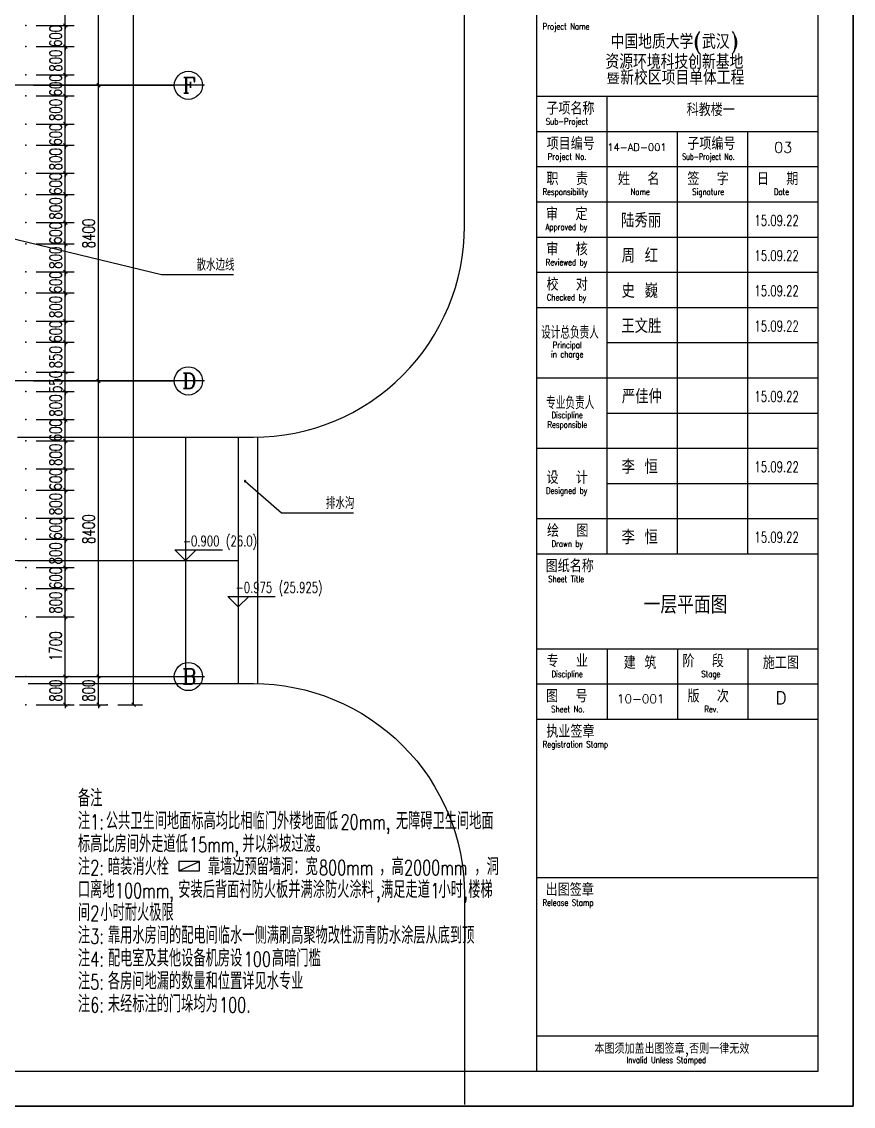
# Model space of a CAD drawing. Header units: inches. Extents: x -867 to 118033, y 723948 to 808048.
# Drawn here: x 94399 to 118033, y 723948 to 754767 of the extents above; entities that cross this region are included whole.
import ezdxf

# ---------------------------------------------------------------- set-up
doc = ezdxf.new("R2010")
doc.units = ezdxf.units.IN
doc.header["$MEASUREMENT"] = 0
for name, color, linetype in [('0-轴线尺寸', 10, 'Continuous'), ('AXIS', 10, 'Continuous'), ('DIM_ELEV', 10, 'Continuous'), ('DIM_LEAD', 10, 'Continuous'), ('DOTE', 10, 'Continuous'), ('PUB_TEXT', 10, 'Continuous'), ('RD-中线', 10, 'Continuous'), ('RD-侧石线', 10, 'Continuous'), ('图框', 10, 'Continuous'), ('排水', 10, 'Continuous')]:
    doc.layers.add(name, color=color, linetype=linetype)
doc.styles.add('_TCH_AXIS', font='COMPLEX', dxfattribs={"bigfont": 'GBCBIG'})
doc.styles.add('_TCH_DIM', font='SIMPLEX', dxfattribs={"bigfont": 'GBCBIG'})
doc.styles.add('DIM_FONT', font='SIMPLEX', dxfattribs={"width": 0.7, "bigfont": 'GBCBIG'})
doc.styles.add('TKZ1_tjhts.shx', font='tjromant.shx', dxfattribs={"bigfont": 'tjhts.shx'})
doc.styles.add('TKZ2_tjkts.shx', font='tjromant.shx', dxfattribs={"bigfont": 'tjkts.shx'})
doc.styles.add('宋体', font='txt')

msp = doc.modelspace()

# ---------------------------------------------------------------- linework, layer by layer
at = {"color": 7}
for p, q in [((118033, 723948), (118033, 808048)), ((109033, 807048), (109033, 724948)), ((109033, 752648), (117033, 752648)), ((111033, 739648), (111033, 752648)), ((109033, 751648), (117033, 751648)), ((113033, 739648), (113033, 751648)), ((115033, 739648), (115033, 751648)), ((109033, 750648), (117033, 750648)), ((109033, 749648), (117033, 749648)), ((109033, 748648), (117033, 748648)), ((109033, 747648), (117033, 747648)), ((109033, 746648), (117033, 746648)), ((111033, 745648), (117033, 745648)), ((109033, 744648), (117033, 744648)), ((111033, 743648), (117033, 743648)), ((109033, 742648), (117033, 742648)), ((111033, 741648), (117033, 741648)), ((109033, 740648), (117033, 740648)), ((109033, 739648), (117033, 739648)), ((109033, 736948), (117033, 736948)), ((111033, 736948), (111033, 734948)), ((113033, 736948), (113033, 734948)), ((115033, 736948), (115033, 734948)), ((109033, 735948), (117033, 735948)), ((109033, 734948), (117033, 734948)), ((109033, 730448), (117033, 730448)), ((109033, 725948), (117033, 725948)), ((-867, 723948), (118033, 723948))]:
    msp.add_line(p, q, dxfattribs=at)
msp.add_lwpolyline([(117033, 724948), (117033, 807048), (1633, 807048), (1633, 724948)], close=True, dxfattribs=at)
at = {"layer": '0-轴线尺寸', "color": 3, "lineweight": -2}
for p, q in [((97581, 735359), (97581, 801409)), ((96580, 752959), (96580, 758359)), ((95638, 754659), (95638, 755459)), ((95638, 754659), (95638, 754759)), ((94815, 754659), (95888, 754659)), ((94815, 754659), (95888, 754659)), ((95638, 754659), (95638, 754559)), ((95638, 754059), (95638, 754659)), ((95638, 754059), (95638, 754159)), ((94815, 754059), (95888, 754059)), ((94815, 754059), (95888, 754059)), ((95638, 754059), (95638, 753959)), ((95638, 753259), (95638, 754059)), ((94815, 753259), (95888, 753259)), ((94815, 753259), (95888, 753259)), ((95638, 753259), (95638, 753359)), ((95638, 752659), (95638, 753259)), ((95638, 753259), (95638, 753159)), ((96042, 752959), (96830, 752959)), ((96042, 752959), (96830, 752959)), ((96580, 744559), (96580, 752959)), ((94815, 752659), (95888, 752659)), ((94815, 752659), (95888, 752659)), ((95638, 752659), (95638, 752759)), ((95638, 751859), (95638, 752659)), ((95638, 752659), (95638, 752559)), ((94815, 751859), (95888, 751859)), ((94815, 751859), (95888, 751859)), ((95638, 751859), (95638, 751959)), ((95638, 751859), (95638, 751759)), ((95638, 751259), (95638, 751859)), ((94815, 751259), (95888, 751259)), ((94815, 751259), (95888, 751259)), ((95638, 751259), (95638, 751359)), ((95638, 750459), (95638, 751259)), ((95638, 751259), (95638, 751159)), ((94815, 750459), (95888, 750459)), ((94815, 750459), (95888, 750459)), ((95638, 750459), (95638, 750559)), ((95638, 750459), (95638, 750359)), ((95638, 749859), (95638, 750459)), ((94815, 749859), (95888, 749859)), ((94815, 749859), (95888, 749859)), ((95638, 749859), (95638, 749959)), ((95638, 749859), (95638, 749759)), ((95638, 749059), (95638, 749859)), ((94815, 749059), (95888, 749059)), ((94815, 749059), (95888, 749059)), ((95638, 749059), (95638, 749159)), ((95638, 749059), (95638, 748959)), ((95638, 748459), (95638, 749059)), ((94815, 748459), (95888, 748459)), ((94815, 748459), (95888, 748459)), ((95638, 748459), (95638, 748559)), ((95638, 747659), (95638, 748459)), ((95638, 748459), (95638, 748359)), ((95638, 747659), (95638, 747759)), ((94815, 747659), (95888, 747659)), ((94815, 747659), (95888, 747659)), ((95638, 747059), (95638, 747659)), ((95638, 747659), (95638, 747559)), ((94815, 747059), (95888, 747059)), ((94815, 747059), (95888, 747059)), ((95638, 747059), (95638, 747159)), ((95638, 746259), (95638, 747059)), ((95638, 747059), (95638, 746959)), ((94815, 746259), (95888, 746259)), ((94815, 746259), (95888, 746259)), ((95638, 746259), (95638, 746359)), ((95638, 745659), (95638, 746259)), ((95638, 746259), (95638, 746159)), ((94815, 745659), (95888, 745659)), ((94815, 745659), (95888, 745659)), ((95638, 744809), (95638, 745659)), ((95638, 745659), (95638, 745559)), ((95638, 744809), (95638, 744909)), ((94815, 744809), (95888, 744809)), ((94815, 744809), (95888, 744809)), ((95638, 744259), (95638, 744809)), ((95638, 744259), (95638, 744359)), ((96042, 744559), (96830, 744559)), ((96042, 744559), (96830, 744559)), ((96580, 736159), (96580, 744559)), ((94815, 744259), (95888, 744259)), ((94815, 744259), (95888, 744259)), ((95638, 743459), (95638, 744259)), ((95638, 744259), (95638, 744159)), ((94815, 743459), (95888, 743459)), ((94815, 743459), (95888, 743459)), ((95638, 743459), (95638, 743559)), ((95638, 742859), (95638, 743459)), ((95638, 743459), (95638, 743359)), ((94815, 742859), (95888, 742859)), ((94815, 742859), (95888, 742859)), ((95638, 742859), (95638, 742959)), ((95638, 742059), (95638, 742859)), ((95638, 742859), (95638, 742759)), ((95638, 742059), (95638, 742159)), ((94815, 742059), (95888, 742059)), ((94815, 742059), (95888, 742059)), ((95638, 741459), (95638, 742059)), ((95638, 742059), (95638, 741959)), ((95638, 741459), (95638, 741559)), ((94815, 741459), (95888, 741459)), ((94815, 741459), (95888, 741459)), ((95638, 741459), (95638, 741359)), ((95638, 740659), (95638, 741459)), ((94815, 740659), (95888, 740659)), ((94815, 740659), (95888, 740659)), ((95638, 740659), (95638, 740759)), ((95638, 740659), (95638, 740559)), ((95638, 740059), (95638, 740659)), ((94815, 740059), (95888, 740059)), ((94815, 740059), (95888, 740059)), ((95638, 740059), (95638, 740159)), ((95638, 739259), (95638, 740059)), ((95638, 740059), (95638, 739959)), ((95638, 739259), (95638, 739359)), ((94815, 739259), (95888, 739259)), ((94815, 739259), (95888, 739259)), ((95638, 738659), (95638, 739259)), ((95638, 739259), (95638, 739159)), ((95638, 738659), (95638, 738759)), ((94815, 738659), (95888, 738659)), ((94815, 738659), (95888, 738659)), ((95638, 737859), (95638, 738659)), ((95638, 738659), (95638, 738559)), ((94815, 737859), (95888, 737859)), ((94815, 737859), (95888, 737859)), ((95638, 736159), (95638, 737859)), ((95638, 737859), (95638, 737759)), ((94815, 736159), (95888, 736159)), ((94815, 736159), (95888, 736159)), ((95638, 736159), (95638, 736259)), ((95638, 735359), (95638, 736159)), ((96042, 736159), (96830, 736159)), ((96042, 736159), (96830, 736159)), ((96580, 736159), (96580, 736259)), ((96580, 735359), (96580, 736159)), ((94815, 735359), (95888, 735359)), ((95638, 735359), (95638, 735259)), ((96042, 735359), (96830, 735359)), ((96580, 735359), (96580, 735259)), ((97130, 735359), (97831, 735359))]:
    msp.add_line(p, q, dxfattribs=at)
at = {"layer": '0-轴线尺寸', "color": 3, "linetype": 'ByBlock'}
for p, q in [((95588, 754709), (95688, 754609)), ((95688, 754609), (95588, 754709)), ((95588, 754109), (95688, 754009)), ((95688, 754009), (95588, 754109)), ((95588, 753309), (95688, 753209)), ((95688, 753209), (95588, 753309)), ((96530, 753009), (96630, 752909)), ((96630, 752909), (96530, 753009)), ((95588, 752709), (95688, 752609)), ((95688, 752609), (95588, 752709)), ((95688, 751809), (95588, 751909)), ((95588, 751909), (95688, 751809)), ((95688, 751209), (95588, 751309)), ((95588, 751309), (95688, 751209)), ((95688, 750409), (95588, 750509)), ((95588, 750509), (95688, 750409)), ((95688, 749809), (95588, 749909)), ((95588, 749909), (95688, 749809)), ((95688, 749009), (95588, 749109)), ((95588, 749109), (95688, 749009)), ((95688, 748409), (95588, 748509)), ((95588, 748509), (95688, 748409)), ((95588, 747709), (95688, 747609)), ((95688, 747609), (95588, 747709)), ((95588, 747109), (95688, 747009)), ((95688, 747009), (95588, 747109)), ((95688, 746209), (95588, 746309)), ((95588, 746309), (95688, 746209)), ((95688, 745609), (95588, 745709)), ((95688, 745609), (95588, 745709)), ((95588, 744859), (95688, 744759)), ((95588, 744859), (95688, 744759)), ((96630, 744509), (96530, 744609)), ((96530, 744609), (96630, 744509)), ((95688, 744209), (95588, 744309)), ((95588, 744309), (95688, 744209)), ((95688, 743409), (95588, 743509)), ((95588, 743509), (95688, 743409)), ((95588, 742909), (95688, 742809)), ((95688, 742809), (95588, 742909)), ((95688, 742009), (95588, 742109)), ((95588, 742109), (95688, 742009)), ((95588, 741509), (95688, 741409)), ((95688, 741409), (95588, 741509)), ((95688, 740609), (95588, 740709)), ((95588, 740709), (95688, 740609)), ((95688, 740009), (95588, 740109)), ((95588, 740109), (95688, 740009)), ((95688, 739209), (95588, 739309)), ((95588, 739309), (95688, 739209)), ((95688, 738609), (95588, 738709)), ((95588, 738709), (95688, 738609)), ((95688, 737809), (95588, 737909)), ((95688, 737809), (95588, 737909)), ((95588, 736209), (95688, 736109)), ((95588, 736209), (95688, 736109)), ((96530, 736209), (96630, 736109)), ((96530, 736209), (96630, 736109)), ((95688, 735309), (95588, 735409)), ((96630, 735309), (96530, 735409)), ((97531, 735409), (97631, 735309))]:
    msp.add_line(p, q, dxfattribs=at)
at = {"layer": '0-轴线尺寸', "color": 3}
for p in [(94515, 754659), (94515, 754659), (95638, 754659), (94515, 754059), (94515, 754059), (95638, 754059), (94515, 753259), (94515, 753259), (95638, 753259), (95742, 752959), (95742, 752959), (96580, 752959), (94515, 752659), (94515, 752659), (95638, 752659), (94515, 751859), (94515, 751859), (95638, 751859), (94515, 751259), (94515, 751259), (95638, 751259), (94515, 750459), (94515, 750459), (95638, 750459), (94515, 749859), (94515, 749859), (95638, 749859), (94515, 749059), (94515, 749059), (95638, 749059), (94515, 748459), (94515, 748459), (95638, 748459), (94515, 747659), (94515, 747659), (95638, 747659), (94515, 747059), (94515, 747059), (95638, 747059), (94515, 746259), (94515, 746259), (95638, 746259), (94515, 745659), (94515, 745659), (95638, 745659), (94515, 744809), (94515, 744809), (95638, 744809), (95742, 744559), (95742, 744559), (96580, 744559), (94515, 744259), (94515, 744259), (95638, 744259), (94515, 743459), (94515, 743459), (95638, 743459), (94515, 742859), (94515, 742859), (95638, 742859), (94515, 742059), (94515, 742059), (95638, 742059), (94515, 741459), (94515, 741459), (95638, 741459), (94515, 740659), (94515, 740659), (95638, 740659), (94515, 740059), (94515, 740059), (95638, 740059), (94515, 739259), (94515, 739259), (95638, 739259), (94515, 738659), (94515, 738659), (95638, 738659), (94515, 737859), (94515, 737859), (95638, 737859), (94515, 736159), (94515, 736159), (95638, 736159), (95742, 736159), (95742, 736159), (96580, 736159), (94515, 735359), (95742, 735359), (96830, 735359)]:
    msp.add_point(p, dxfattribs=at)
at = {"layer": 'AXIS', "color": 3}
for p, q in [((94736, 752959), (98736, 752959)), ((94736, 744559), (98736, 744559)), ((94736, 736159), (98736, 736159))]:
    msp.add_line(p, q, dxfattribs=at)
at = {"layer": 'AXIS', "color": 7}
for centre in [(99136, 752959), (99136, 744559), (99136, 736159)]:
    msp.add_circle(centre, 400, dxfattribs=at)
at = {"layer": 'DIM_ELEV', "color": 3}
for p, q in [((98753, 739759), (100106, 739759)), ((99053, 739459), (98753, 739759)), ((99053, 739459), (99353, 739759)), ((100553, 738138), (100253, 738438)), ((100253, 738438), (101606, 738438)), ((100553, 738138), (100853, 738438))]:
    msp.add_line(p, q, dxfattribs=at)
at = {"layer": 'DIM_LEAD', "color": 3}
for p, q in [((93553, 748752), (98368, 747588)), ((98368, 747588), (100415, 747588)), ((100749, 741707), (101779, 740813)), ((101779, 740813), (103826, 740813))]:
    msp.add_line(p, q, dxfattribs=at)
msp.add_lwpolyline([(100734, 741720, 1), (100764, 741694, 1)], format="xyb", close=True, dxfattribs=at)
at = {"layer": 'DOTE', "color": 26, "ltscale": 1000}
for p, q in [((99592, 752959), (18734, 752959)), ((99592, 752959), (18734, 752959)), ((99592, 744559), (18734, 744559)), ((18734, 736159), (99592, 736159))]:
    msp.add_line(p, q, dxfattribs=at)
at = {"layer": 'PUB_TEXT', "color": 7}
msp.add_line((98869, 730635), (99448, 730900), dxfattribs=at)
for points in [[(99448, 730635), (99448, 730900), (98869, 730900), (98869, 730635)], [(98869, 730900), (98869, 730635), (99448, 730900)]]:
    msp.add_lwpolyline(points, close=True, dxfattribs=at)
at = {"layer": 'RD-中线', "color": 4, "ltscale": 2}
msp.add_line((99053, 742959), (99053, 735959), dxfattribs=at)
msp.add_lwpolyline([(88283, 752859), (88283, 745459, 0.414214), (94283, 739459), (100553, 739459)], format="xyb", dxfattribs=at)
at = {"layer": 'RD-侧石线', "color": 7}
for p, q in [((94283, 742959), (100983, 742959)), ((94583, 735959), (100983, 735959))]:
    msp.add_line(p, q, dxfattribs=at)
for points in [[(100983, 742959, 0.414214), (106983, 748959), (106983, 794659)], [(100983, 735959, -0.414214), (106983, 729959), (106983, 723998)]]:
    msp.add_lwpolyline(points, format="xyb", dxfattribs=at)
at = {"layer": '图框', "color": 1}
msp.add_lwpolyline([(-867, 808048), (118033, 808048), (118033, 723948), (-867, 723948)], close=True, dxfattribs=at)
at = {"layer": '排水', "color": 5}
for p, q in [((100553, 742959), (100553, 735959)), ((101103, 742959), (101103, 735959))]:
    msp.add_line(p, q, dxfattribs=at)

# ---------------------------------------------------------------- texts
at = {"color": 7}
for s, height, style, width, p in [('Project Name', 180, 'TKZ2_tjkts.shx', 0.8, (109203, 754543)), ('Sub-Project', 180, 'TKZ2_tjkts.shx', 0.8, (109292, 751843)), ('Project No.', 180, 'TKZ2_tjkts.shx', 0.8, (109350, 750843)), ('Sub-Project No.', 180, 'TKZ2_tjkts.shx', 0.7, (113166, 750843)), ('Responsibility', 180, 'TKZ2_tjkts.shx', 0.8, (109199, 749843)), ('Name', 180, 'TKZ2_tjkts.shx', 0.8, (111703, 749843)), ('Signature', 180, 'TKZ2_tjkts.shx', 0.8, (113457, 749843)), ('Date', 180, 'TKZ2_tjkts.shx', 0.8, (115775, 749843)), ('15.09.22', 300, 'TKZ1_tjhts.shx', 0.7, (115223, 748968)), ('Approved by', 180, 'TKZ2_tjkts.shx', 0.8, (109285, 748843)), ('Reviewed by', 180, 'TKZ2_tjkts.shx', 0.8, (109292, 747843)), ('15.09.22', 300, 'TKZ1_tjhts.shx', 0.7, (115223, 747968)), ('15.09.22', 300, 'TKZ1_tjhts.shx', 0.7, (115223, 746968)), ('Checked by', 180, 'TKZ2_tjkts.shx', 0.8, (109323, 746843)), ('设计总负责人', 360, 'TKZ2_tjkts.shx', 0.8, (109160, 745756)), ('15.09.22', 300, 'TKZ1_tjhts.shx', 0.7, (115223, 745968)), ('Principal', 180, 'TKZ2_tjkts.shx', 0.8, (109491, 745494)), ('in charge', 180, 'TKZ2_tjkts.shx', 0.8, (109443, 745228)), ('专业负责人', 360, 'TKZ2_tjkts.shx', 0.8, (109304, 743756)), ('15.09.22', 300, 'TKZ1_tjhts.shx', 0.7, (115223, 743968)), ('Discipline', 180, 'TKZ2_tjkts.shx', 0.8, (109457, 743501)), ('Responsible', 180, 'TKZ2_tjkts.shx', 0.8, (109340, 743228)), ('15.09.22', 300, 'TKZ1_tjhts.shx', 0.7, (115223, 741968)), ('Designed by', 180, 'TKZ2_tjkts.shx', 0.8, (109299, 741353)), ('15.09.22', 300, 'TKZ1_tjhts.shx', 0.7, (115223, 739968)), ('Drawn by', 180, 'TKZ2_tjkts.shx', 0.8, (109457, 739843)), ('Sheet Title', 180, 'TKZ2_tjkts.shx', 0.8, (109364, 738843)), ('Discipline', 180, 'TKZ2_tjkts.shx', 0.8, (109457, 736143)), ('Stage', 180, 'TKZ2_tjkts.shx', 0.8, (113714, 736143)), ('Sheet No.', 180, 'TKZ2_tjkts.shx', 0.8, (109446, 735143)), ('Rev.', 180, 'TKZ2_tjkts.shx', 0.8, (113799, 735143)), ('Registration Stamp', 180, 'TKZ2_tjkts.shx', 0.8, (109205, 734143)), ('Release Stamp', 180, 'TKZ2_tjkts.shx', 0.8, (109200, 729643)), ('Invalid Unless Stamped', 180, 'TKZ2_tjkts.shx', 0.8, (111586, 725175))]:
    msp.add_text(s, height=height, dxfattribs=dict(at, style=style, width=width)).set_placement(p)
for s, height, style, p in [('中国地质大学(武汉)', 412.5, 'TKZ1_tjhts.shx', (111136, 753993)), ('资源环境科技创新基地', 412.5, 'TKZ1_tjhts.shx', (110989, 753423)), ('暨', 275, '宋体', (111019, 753019)), ('新校区项目单体工程', 412.5, 'TKZ1_tjhts.shx', (111409, 752972)), ('子项名称', 360, 'TKZ2_tjkts.shx', (109310, 752123)), ('项目编号', 360, 'TKZ2_tjkts.shx', (109318, 751123)), ('子项编号', 360, 'TKZ2_tjkts.shx', (113315, 751123)), ('14-AD-001', 206.2, 'TKZ1_tjhts.shx', (111040, 751096)), ('职  责', 360, 'TKZ2_tjkts.shx', (109313, 750123)), ('姓  名', 360, 'TKZ2_tjkts.shx', (111344, 750123)), ('签  字', 360, 'TKZ2_tjkts.shx', (113315, 750123)), ('日  期', 360, 'TKZ2_tjkts.shx', (115293, 750123)), ('审  定', 360, 'TKZ2_tjkts.shx', (109301, 749123)), ('陆秀丽', 400, 'TKZ2_tjkts.shx', (111433, 748918)), ('审  核', 360, 'TKZ2_tjkts.shx', (109307, 748123)), ('周 红', 400, 'TKZ2_tjkts.shx', (111449, 747918)), ('校  对', 360, 'TKZ2_tjkts.shx', (109313, 747123)), ('史 巍', 400, 'TKZ2_tjkts.shx', (111446, 746918)), ('王文胜', 400, 'TKZ2_tjkts.shx', (111439, 745918)), ('严佳仲', 400, 'TKZ2_tjkts.shx', (111455, 743918)), ('李 恒', 400, 'TKZ2_tjkts.shx', (111446, 741918)), ('设  计', 360, 'TKZ2_tjkts.shx', (109313, 741633)), ('绘  图', 360, 'TKZ2_tjkts.shx', (109327, 740123)), ('李 恒', 400, 'TKZ2_tjkts.shx', (111446, 739918)), ('图纸名称', 360, 'TKZ2_tjkts.shx', (109290, 739123)), ('专  业', 360, 'TKZ2_tjkts.shx', (109315, 736423)), ('建 筑', 360, 'TKZ2_tjkts.shx', (111508, 736373)), (' 阶  段', 360, 'TKZ2_tjkts.shx', (112930, 736423)), ('施工图', 360, 'TKZ2_tjkts.shx', (115461, 736373)), ('图  号', 360, 'TKZ2_tjkts.shx', (109301, 735423)), ('10-001', 250, 'TKZ2_tjkts.shx', (111316, 735403)), ('版  次', 360, 'TKZ2_tjkts.shx', (113321, 735423)), ('D', 360, 'TKZ2_tjkts.shx', (115813, 735373)), ('执业签章', 360, 'TKZ2_tjkts.shx', (109310, 734423)), ('出图签章', 360, 'TKZ2_tjkts.shx', (109290, 729923)), ('本图须加盖出图签章,否则一律无效', 300, 'TKZ2_tjkts.shx', (110674, 725441))]:
    msp.add_text(s, height=height, dxfattribs=dict(at, style=style)).set_placement(p)
at = {"layer": '0-轴线尺寸', "color": 7, "style": 'DIM_FONT', "width": 0.7}
for s, p in [('600', (95537, 754044)), ('800', (95537, 753344)), ('600', (95537, 752644)), ('800', (95537, 751944)), ('600', (95537, 751244)), ('800', (95537, 750544)), ('600', (95537, 749844)), ('800', (95537, 749144)), ('600', (95537, 748444)), ('8400', (96480, 748327)), ('800', (95537, 747744)), ('600', (95537, 747044)), ('800', (95537, 746344)), ('600', (95537, 745644)), ('850', (95537, 744919)), ('550', (95537, 744219)), ('800', (95537, 743544)), ('600', (95537, 742844)), ('800', (95537, 742144)), ('600', (95537, 741444)), ('800', (95537, 740744)), ('600', (95537, 740044)), ('8400', (96480, 739927)), ('800', (95537, 739344)), ('600', (95537, 738644)), ('800', (95537, 737944)), ('1700', (95537, 736600)), ('800', (95537, 735444)), ('800', (96480, 735444))]:
    msp.add_text(s, height=350, rotation=90, dxfattribs=at).set_placement(p)
at = {"layer": 'AXIS', "color": 7, "style": '_TCH_AXIS'}
for s, height, p in [('F', 445, (98966, 752736)), ('D', 435, (98960, 744341)), ('B', 435, (98960, 735941))]:
    msp.add_text(s, height=height, dxfattribs=at).set_placement(p)
at = {"layer": 'PUB_TEXT', "color": 7, "style": '_TCH_DIM'}
for s, height, p in [('散水边线', 337.6, (99368, 747693)), ('排水沟', 337.6, (103043, 740918)), ('备注', 482.3, (95997, 732467)), ('注', 482, (95997, 731817)), ('公共卫生间地面标高均比相临门外楼地面低', 482.27, (96791, 731817)), ('无障碍卫生间地面', 482.3, (105033, 731817)), ('标高比房间外走道低', 482.3, (95997, 731167)), ('并以斜坡过渡。', 482.3, (100671, 731167)), ('注', 482, (95997, 730517)), ('暗装消火栓', 482.3, (96848, 730517)), ('靠墙边预留墙洞：宽', 482.3, (99689, 730517)), ('，高', 482.3, (104563, 730517)), ('，洞', 482.3, (107265, 730517)), ('口离地', 482.3, (95997, 729867)), ('安装后背面衬防火板并满涂防火涂料', 482.27, (98850, 729867)), ('满足走道', 482.3, (104610, 729867)), ('小时', 482.3, (106243, 729867)), ('楼梯', 482.3, (107088, 729867)), ('间', 482, (95997, 729217)), ('小时耐火极限', 482.3, (96634, 729217)), ('注', 482, (95997, 728567)), ('靠用水房间的配电间临水一侧满刷高聚物改性沥青防水涂层从底到顶', 482.27, (96848, 728567)), ('注', 482, (95997, 727917)), ('配电室及其他设备机房设', 482.27, (96848, 727917)), ('高暗门槛', 482.3, (101510, 727917)), ('注', 482, (95997, 727267)), ('各房间地漏的数量和位置详见水专业', 482.27, (96848, 727267)), ('注', 482, (95997, 726617)), ('未经标注的门垛均为', 482.3, (96848, 726617))]:
    msp.add_text(s, height=height, dxfattribs=at).set_placement(p)
at = {"layer": 'PUB_TEXT', "color": 7, "style": '_TCH_DIM', "width": 0.705882}
for s, height, p in [('-0.900', 297.5, (98976, 739864)), ('(26.0)', 297.5, (100206, 739864)), ('-0.975', 297.5, (100476, 738543)), ('(25.925)', 297.5, (101706, 738543)), ('1:', 425, (96348, 731817)), ('20mm,', 425, (103461, 731817)), ('15mm,', 425, (99157, 731167)), ('2:', 425, (96348, 730517)), ('800mm', 425, (102849, 730517)), ('2000mm', 425, (105265, 730517)), ('100mm,', 425, (97050, 729867)), ('1', 425, (106014, 729867)), (',', 425, (104467, 729867)), (',', 425, (106945, 729867)), ('2', 425, (96348, 729217)), ('3:', 425, (96348, 728567)), ('4:', 425, (96348, 727917)), ('100', 425, (100710, 727917)), ('5:', 425, (96348, 727267)), ('6:', 425, (96348, 726617)), ('100.', 425, (100008, 726617))]:
    msp.add_text(s, height=height, dxfattribs=at).set_placement(p)
at = {"layer": '图框', "color": 7, "style": 'TKZ1_tjhts.shx'}
for s, height, p in [('科教楼一', 360, (113297, 752084)), ('03', 300, (115783, 751044)), ('一层平面图', 500, (112077, 737950))]:
    msp.add_text(s, height=height, dxfattribs=at).set_placement(p)

doc.saveas('drawing.dxf')
